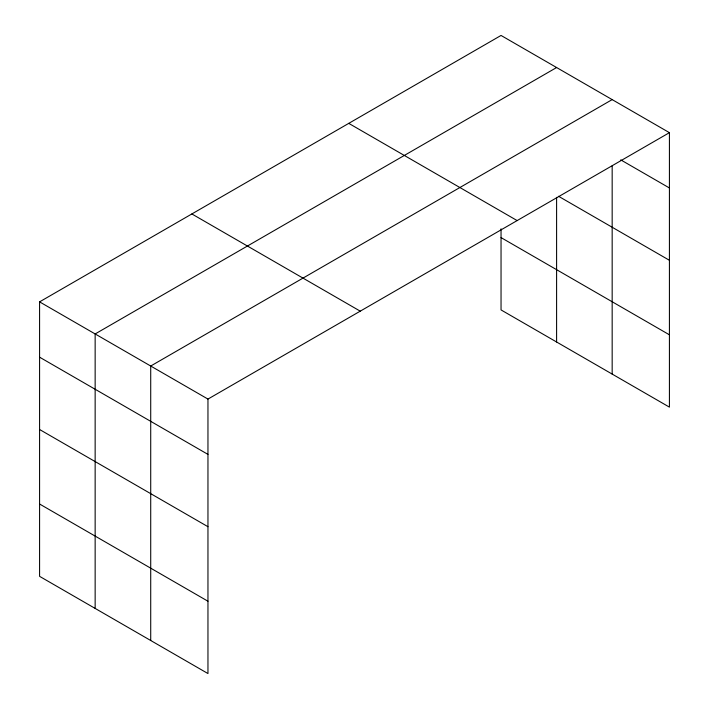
<?xml version="1.0" encoding="UTF-8"?>
<svg xmlns="http://www.w3.org/2000/svg" width="709" height="709" viewBox="0 0 709 709"><rect width="100%" height="100%" fill="white"/><g stroke="black" fill="none" stroke-linecap="round" stroke-linejoin="round"><path stroke-width="1.06" d="M669.42 132.663L501.041 35.45L39.58 301.866L39.58 576.337L207.959 673.55L207.959 399.078L669.42 132.663L669.42 407.134L501.041 309.922L501.041 228.83M556.6 67.532L95.148 333.948L95.148 608.419M612.168 99.606L150.716 366.03L150.716 640.502M620.756 159.871L669.42 187.965M558.524 196.269L669.42 260.292M348.757 123.366L517.136 220.579M501.041 237.595L669.42 334.808M191.864 213.95L360.243 311.162M39.58 301.866L207.959 399.078M39.58 357.176L207.959 454.389M39.58 429.503L207.959 526.707M39.58 504.01L207.959 601.223M612.168 165.871L612.168 374.077M556.6 197.35L556.6 341.995"/></g></svg>
